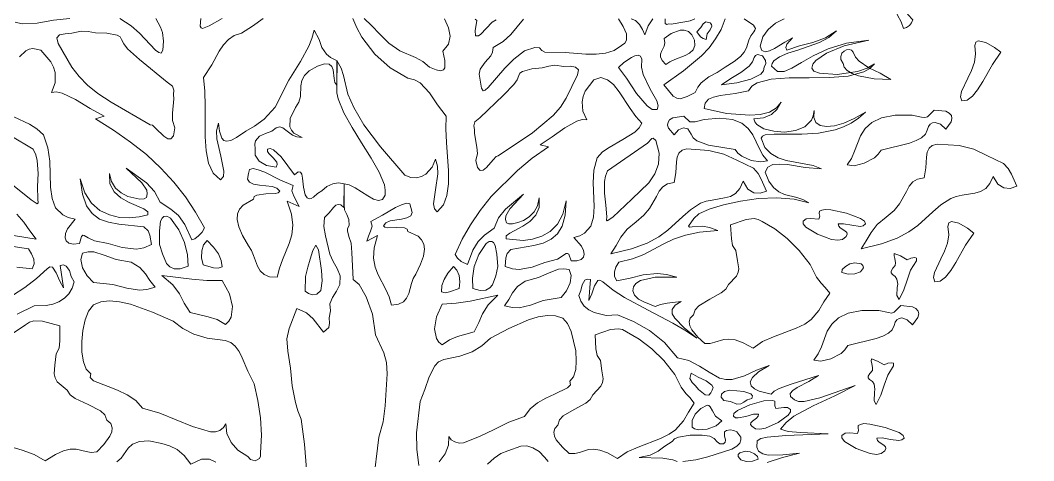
# Model space of a CAD drawing. Header units: inches. Extents: x -340059099 to 1458168, y 1119167 to 1294232938.
# Drawn here: x 471107.5 to 471359.1, y 2616710.1 to 2616819.5 of the extents above; entities that cross this region are included whole.
import ezdxf

# ---------------------------------------------------------------- set-up
doc = ezdxf.new("R2010")
doc.units = ezdxf.units.IN
doc.header["$MEASUREMENT"] = 0
doc.layers.add('Text', color=7, linetype='Continuous')
doc.layers.add('TREE', color=3, linetype='Continuous', lineweight=15)

# ---------------------------------------------------------------- blocks, each defined once
blk = doc.blocks.new('tree2')
at = {"layer": 'TREE'}
for points in [[(5208.0917, 5947.7302), (5208.0957, 5947.7318), (5208.0988, 5947.7308), (5208.1041, 5947.7244), (5208.109, 5947.7148), (5208.1164, 5947.7071), (5208.1145, 5947.7025), (5208.1114, 5947.6982), (5208.1071, 5947.6951), (5208.1025, 5947.6936), (5208.0991, 5947.7038), (5208.0936, 5947.7139), (5208.0896, 5947.7228), (5208.0896, 5947.7268), (5208.0917, 5947.7302)], [(5207.0629, 5947.0378), (5207.0533, 5947.0427), (5207.0413, 5947.0424), (5207.0253, 5947.035), (5207.0152, 5947.0479), (5207.0044, 5947.0572), (5206.993, 5947.0627), (5206.9813, 5947.0661), (5206.9616, 5947.0701), (5206.9474, 5947.0692), (5206.9372, 5947.0652), (5206.9305, 5947.059), (5206.9197, 5947.0442), (5206.9132, 5947.0384)], [(5206.7626, 5947.2619), (5206.7882, 5947.2743), (5206.8067, 5947.2749), (5206.8165, 5947.277), (5206.8258, 5947.2807), (5206.8341, 5947.286), (5206.8408, 5947.2927), (5206.8458, 5947.3011), (5206.8486, 5947.3106), (5206.8445, 5947.3186), (5206.8418, 5947.3278), (5206.8368, 5947.3346), (5206.8329, 5947.3362), (5206.8276, 5947.3355), (5206.8329, 5947.3014), (5206.827, 5947.3118), (5206.8218, 5947.3245), (5206.8159, 5947.3328), (5206.8122, 5947.3334), (5206.8079, 5947.3303), (5206.7919, 5947.3155), (5206.7743, 5947.302), (5206.7371, 5947.278)], [(5206.7623, 5947.3328), (5206.7851, 5947.3303), (5206.7882, 5947.3377), (5206.7876, 5947.3451), (5206.7845, 5947.3528), (5206.7799, 5947.3605), (5206.7568, 5947.3642)], [(5206.7596, 5947.7035), (5206.77, 5947.7011), (5206.7931, 5947.702), (5206.8174, 5947.7063), (5206.8424, 5947.7091)], [(5206.9178, 5947.7088), (5206.9351, 5947.6977), (5206.9474, 5947.6866), (5206.972, 5947.6613), (5206.9767, 5947.6573), (5206.9803, 5947.6564), (5206.9828, 5947.6613), (5206.984, 5947.6746), (5206.9825, 5947.6878), (5206.9794, 5947.6958), (5206.9723, 5947.7091)], [(5207.0404, 5947.7091), (5207.0395, 5947.6974), (5207.0407, 5947.6946), (5207.0429, 5947.6937), (5207.053, 5947.698), (5207.0724, 5947.7091)], [(5207.1346, 5947.7091), (5207.1186, 5947.6971), (5207.102, 5947.6866), (5207.0909, 5947.6832), (5207.082, 5947.6773), (5207.0746, 5947.669), (5207.0681, 5947.6595), (5207.0567, 5947.6389), (5207.0441, 5947.6195), (5207.0462, 5947.5988), (5207.0466, 5947.5763), (5207.0466, 5947.5302), (5207.0481, 5947.5089), (5207.0518, 5947.4901), (5207.0589, 5947.475), (5207.07, 5947.4649), (5207.0743, 5947.4698), (5207.0749, 5947.4781), (5207.0703, 5947.5006), (5207.0644, 5947.5268), (5207.0641, 5947.5391), (5207.0669, 5947.5505), (5207.0684, 5947.5385), (5207.0718, 5947.528), (5207.0749, 5947.5246), (5207.0792, 5947.5234), (5207.0857, 5947.5246), (5207.0943, 5947.5292), (5207.1081, 5947.5385), (5207.1214, 5947.5459), (5207.1359, 5947.5566), (5207.1525, 5947.5751), (5207.1734, 5947.6158), (5207.1907, 5947.6441), (5207.2036, 5947.6672), (5207.2082, 5947.6786), (5207.2116, 5947.6912), (5207.2193, 5947.6773), (5207.223, 5947.6653), (5207.2301, 5947.6549), (5207.2365, 5947.6499), (5207.2464, 5947.6447), (5207.2461, 5947.6081), (5207.243, 5947.6124), (5207.2418, 5947.6182), (5207.2402, 5947.6312), (5207.2384, 5947.6364), (5207.2344, 5947.6398), (5207.2273, 5947.6404), (5207.2165, 5947.637), (5207.2042, 5947.6299), (5207.1968, 5947.6228), (5207.1931, 5947.6151), (5207.1916, 5947.6071), (5207.1907, 5947.5908), (5207.1882, 5947.5825), (5207.1833, 5947.5742), (5207.1753, 5947.5576), (5207.175, 5947.5449), (5207.1771, 5947.54), (5207.1811, 5947.5357), (5207.1937, 5947.5292), (5207.1854, 5947.5299), (5207.1787, 5947.5323), (5207.1688, 5947.5403), (5207.1642, 5947.5437), (5207.1596, 5947.5452), (5207.154, 5947.5437), (5207.1476, 5947.5385), (5207.138, 5947.5351), (5207.1291, 5947.5308), (5207.1229, 5947.5237), (5207.122, 5947.5188), (5207.1226, 5947.512), (5207.1223, 5947.5024), (5207.1285, 5947.4932), (5207.1396, 5947.4867), (5207.1543, 5947.4843), (5207.1556, 5947.4883), (5207.155, 5947.4917), (5207.1494, 5947.4981), (5207.1429, 5947.5046), (5207.1411, 5947.5077), (5207.1411, 5947.5111), (5207.1451, 5947.5123), (5207.1503, 5947.5104), (5207.1617, 5947.4997), (5207.1821, 5947.4726), (5207.1873, 5947.4769), (5207.1907, 5947.4766), (5207.1928, 5947.4735), (5207.1941, 5947.4676), (5207.1953, 5947.4538), (5207.1978, 5947.4421), (5207.2011, 5947.4378), (5207.2042, 5947.4362), (5207.2073, 5947.4369), (5207.2104, 5947.4387), (5207.2165, 5947.4445), (5207.223, 5947.4485), (5207.2307, 5947.455), (5207.2396, 5947.459), (5207.2486, 5947.4603), (5207.2572, 5947.459), (5207.2566, 5947.423), (5207.252, 5947.427), (5207.248, 5947.4279), (5207.2443, 5947.4264), (5207.2409, 5947.4233), (5207.2344, 5947.415), (5207.2273, 5947.4079), (5207.2264, 5947.3944), (5207.2289, 5947.3805), (5207.2353, 5947.3525), (5207.2402, 5947.3414), (5207.2464, 5947.3309), (5207.2507, 5947.3198), (5207.2504, 5947.3066), (5207.2452, 5947.2967), (5207.2393, 5947.2872), (5207.2353, 5947.2773), (5207.2362, 5947.2669), (5207.2344, 5947.2564), (5207.235, 5947.2484), (5207.2338, 5947.2416), (5207.2255, 5947.2345), (5207.2101, 5947.2546), (5207.1999, 5947.2638), (5207.1854, 5947.2706), (5207.174, 5947.2401), (5207.1703, 5947.2244), (5207.1716, 5947.2059), (5207.1756, 5947.18), (5207.1784, 5947.1535), (5207.1833, 5947.128), (5207.187, 5947.1154), (5207.1922, 5947.103), (5207.1968, 5947.0652), (5207.1999, 5947.0273)], [(5207.8962, 5947.0375), (5207.9196, 5947.0448), (5207.9451, 5947.0516), (5207.9202, 5947.0492), (5207.898, 5947.0485), (5207.8897, 5947.0507), (5207.8835, 5947.0547), (5207.8808, 5947.0609), (5207.8814, 5947.0704), (5207.8866, 5947.0738), (5207.8965, 5947.0759), (5207.9245, 5947.0784), (5207.9885, 5947.0809), (5207.9467, 5947.083), (5207.9279, 5947.0846), (5207.9165, 5947.0877), (5207.9251, 5947.0981), (5207.9368, 5947.1074), (5207.9661, 5947.1234), (5207.9987, 5947.1382), (5208.0295, 5947.1539), (5207.9759, 5947.1351), (5207.9525, 5947.1298), (5207.9436, 5947.1298), (5207.9377, 5947.1323), (5207.9316, 5947.1372), (5207.931, 5947.1418), (5207.935, 5947.1465), (5207.9417, 5947.1508), (5207.9596, 5947.16), (5207.9741, 5947.1689), (5207.9328, 5947.156), (5207.9143, 5947.1492), (5207.9072, 5947.1455), (5207.9023, 5947.1409), (5207.8845, 5947.1455), (5207.8771, 5947.1489), (5207.8721, 5947.1535), (5207.8706, 5947.1594), (5207.874, 5947.1662), (5207.8832, 5947.1745), (5207.8992, 5947.184), (5207.8805, 5947.177), (5207.862, 5947.1686), (5207.8435, 5947.1631), (5207.834, 5947.1628), (5207.8244, 5947.1649), (5207.8087, 5947.1739), (5207.7939, 5947.1834), (5207.7782, 5947.1917), (5207.7607, 5947.196), (5207.741, 5947.2188), (5207.7185, 5947.237), (5207.6942, 5947.2509), (5207.6701, 5947.2607), (5207.6529, 5947.2598), (5207.6347, 5947.2641), (5207.6267, 5947.2684), (5207.6199, 5947.274), (5207.6147, 5947.2813), (5207.6119, 5947.29), (5207.6147, 5947.2977), (5207.6169, 5947.3063), (5207.6209, 5947.3131), (5207.6243, 5947.3146), (5207.6295, 5947.3143), (5207.627, 5947.2826), (5207.6313, 5947.2924), (5207.6353, 5947.3047), (5207.6403, 5947.3127), (5207.6436, 5947.3134), (5207.648, 5947.3109), (5207.6637, 5947.2983), (5207.6806, 5947.2872), (5207.7163, 5947.2678), (5207.7536, 5947.2484), (5207.7721, 5947.2376), (5207.7899, 5947.2253), (5207.7708, 5947.241), (5207.7567, 5947.2555), (5207.753, 5947.2622), (5207.753, 5947.2687), (5207.7573, 5947.2752), (5207.7665, 5947.281), (5207.745, 5947.2783), (5207.7351, 5947.2764), (5207.7271, 5947.2733), (5207.7102, 5947.2804), (5207.7021, 5947.2847), (5207.6957, 5947.2906), (5207.6932, 5947.2971), (5207.6942, 5947.3032), (5207.6978, 5947.3084), (5207.7049, 5947.3127), (5207.7271, 5947.318), (5207.76, 5947.3177), (5207.7443, 5947.322), (5207.7308, 5947.3235), (5207.7089, 5947.3214), (5207.6895, 5947.3161), (5207.6689, 5947.3124), (5207.6655, 5947.3189), (5207.6655, 5947.3257), (5207.6677, 5947.3331), (5207.672, 5947.3405), (5207.6926, 5947.3457), (5207.7099, 5947.3522), (5207.7394, 5947.3676), (5207.7548, 5947.375), (5207.7727, 5947.3814), (5207.7942, 5947.386), (5207.8216, 5947.3882), (5207.8093, 5947.3931), (5207.7985, 5947.395), (5207.7828, 5947.394), (5207.7788, 5947.3934), (5207.7776, 5947.3947), (5207.7853, 5947.4067), (5207.793, 5947.4135), (5207.8087, 5947.4205), (5207.8303, 5947.4273), (5207.8561, 5947.4328), (5207.8835, 5947.4365), (5207.9112, 5947.4378), (5207.9371, 5947.4359), (5207.9593, 5947.4301), (5207.9504, 5947.435), (5207.9411, 5947.4381), (5207.9226, 5947.443), (5207.914, 5947.447), (5207.906, 5947.4535), (5207.8989, 5947.463), (5207.8934, 5947.4766), (5207.8974, 5947.484), (5207.9048, 5947.488), (5207.9149, 5947.4889), (5207.9273, 5947.488), (5207.9537, 5947.4837), (5207.9784, 5947.4818), (5207.9661, 5947.4864), (5207.9525, 5947.4892), (5207.9251, 5947.4941), (5207.9128, 5947.4981), (5207.9017, 5947.5046), (5207.8931, 5947.5141), (5207.8875, 5947.528), (5207.8894, 5947.5308), (5207.8934, 5947.5329), (5207.9069, 5947.5342), (5207.9488, 5947.5339), (5207.9738, 5947.5357), (5207.9993, 5947.5406), (5208.0119, 5947.5449), (5208.0236, 5947.5508), (5208.0347, 5947.5582), (5208.0449, 5947.5674), (5208.0279, 5947.5579), (5208.0122, 5947.5508), (5207.9981, 5947.5468), (5207.9861, 5947.5455), (5207.9765, 5947.5471), (5207.9698, 5947.5517), (5207.9667, 5947.5591), (5207.9673, 5947.5696), (5207.9661, 5947.5619), (5207.9633, 5947.5551), (5207.9531, 5947.5452), (5207.939, 5947.5394), (5207.9226, 5947.5372), (5207.9063, 5947.5385), (5207.8915, 5947.5422), (5207.8808, 5947.5486), (5207.8777, 5947.5526), (5207.8761, 5947.5573), (5207.8909, 5947.5585), (5207.9029, 5947.5637), (5207.9115, 5947.572), (5207.9174, 5947.5822), (5207.9103, 5947.5736), (5207.8998, 5947.5674), (5207.886, 5947.564), (5207.87, 5947.5628), (5207.8349, 5947.5653), (5207.8013, 5947.573), (5207.8025, 5947.581), (5207.8078, 5947.5868), (5207.8155, 5947.5902), (5207.8253, 5947.5927), (5207.8478, 5947.5954), (5207.8681, 5947.5998), (5207.8734, 5947.6065), (5207.8814, 5947.6114), (5207.9026, 5947.6173), (5207.9297, 5947.6191), (5207.9599, 5947.6191), (5207.9904, 5947.6195), (5208.0187, 5947.6216), (5208.0424, 5947.6281), (5208.0514, 5947.6333), (5208.0584, 5947.6404), (5208.0474, 5947.6336), (5208.0332, 5947.6287), (5208.0021, 5947.6241), (5207.9756, 5947.6262), (5207.967, 5947.6293), (5207.9639, 5947.6339), (5207.9654, 5947.6398), (5207.9698, 5947.6453), (5207.9861, 5947.6567), (5208.0129, 5947.6675), (5208.0501, 5947.6764), (5208.0162, 5947.6715), (5207.9885, 5947.6629), (5207.9661, 5947.6524), (5207.9482, 5947.6422), (5207.9337, 5947.6336), (5207.922, 5947.6287), (5207.9122, 5947.629), (5207.9032, 5947.6367), (5207.9039, 5947.641), (5207.9063, 5947.6447), (5207.9149, 5947.6512), (5207.9276, 5947.6564), (5207.943, 5947.6613), (5207.9753, 5947.6727), (5207.9898, 5947.6804), (5208.0012, 5947.6903), (5207.9845, 5947.6798), (5207.9654, 5947.6727), (5207.9454, 5947.6675), (5207.926, 5947.6613), (5207.9248, 5947.6653), (5207.9263, 5947.67), (5207.9346, 5947.6795), (5207.9229, 5947.6733), (5207.9075, 5947.6635), (5207.8998, 5947.6598), (5207.8934, 5947.6586), (5207.8885, 5947.6607), (5207.886, 5947.6672), (5207.89, 5947.6813), (5207.8977, 5947.6924), (5207.9088, 5947.7017), (5207.9223, 5947.7084)], [(5207.8617, 5947.7084), (5207.8755, 5947.6989), (5207.8786, 5947.6937), (5207.878, 5947.6912), (5207.8761, 5947.689), (5207.8715, 5947.6826), (5207.8687, 5947.6764), (5207.865, 5947.6644), (5207.8617, 5947.6582), (5207.8561, 5947.6515), (5207.8466, 5947.6438), (5207.8327, 5947.6352), (5207.821, 5947.6275), (5207.8081, 5947.6207), (5207.7964, 5947.6114), (5207.7915, 5947.6053), (5207.7878, 5947.597), (5207.7754, 5947.5908), (5207.765, 5947.5874), (5207.76, 5947.5883), (5207.7542, 5947.5917), (5207.7403, 5947.6084), (5207.7699, 5947.6299), (5207.797, 5947.6524), (5207.8087, 5947.6647), (5207.8185, 5947.678), (5207.8269, 5947.6924), (5207.8327, 5947.7084)], [(5207.7871, 5947.7084), (5207.7801, 5947.7054), (5207.7717, 5947.7041), (5207.7514, 5947.7004), (5207.748, 5947.7007), (5207.7446, 5947.6998), (5207.7422, 5947.7014), (5207.7422, 5947.7084)], [(5207.7234, 5947.7084), (5207.7166, 5947.6977), (5207.7114, 5947.6844), (5207.708, 5947.6921), (5207.7034, 5947.6998), (5207.6972, 5947.706), (5207.6908, 5947.7084)], [(5207.6717, 5947.7084), (5207.6787, 5947.6968), (5207.6837, 5947.6857), (5207.684, 5947.6761), (5207.6812, 5947.6718), (5207.676, 5947.6681), (5207.6649, 5947.6607), (5207.652, 5947.6564), (5207.6378, 5947.6549), (5207.6224, 5947.6549), (5207.591, 5947.6576), (5207.5605, 5947.6582), (5207.5556, 5947.6607), (5207.5522, 5947.6644), (5207.5451, 5947.6653), (5207.5297, 5947.6598), (5207.5134, 5947.6475), (5207.4998, 5947.6336), (5207.4746, 5947.6047), (5207.4703, 5947.6007), (5207.4669, 5947.5994), (5207.4644, 5947.6038), (5207.4626, 5947.6158), (5207.461, 5947.6247), (5207.4626, 5947.6321), (5207.47, 5947.6429), (5207.4786, 5947.6524), (5207.4814, 5947.6579), (5207.482, 5947.665), (5207.4971, 5947.6743), (5207.5088, 5947.6847), (5207.5279, 5947.7081)], [(5207.4866, 5947.7069), (5207.4807, 5947.7035), (5207.4715, 5947.694), (5207.4638, 5947.685), (5207.4598, 5947.6826), (5207.4555, 5947.6826), (5207.4552, 5947.6909), (5207.4567, 5947.6992), (5207.4577, 5947.7057), (5207.4552, 5947.7081)], [(5207.4084, 5947.7084), (5207.4145, 5947.6949), (5207.417, 5947.6823), (5207.4149, 5947.6703), (5207.4062, 5947.6595), (5207.409, 5947.6453), (5207.4093, 5947.6342), (5207.4071, 5947.6312), (5207.4028, 5947.6299), (5207.3961, 5947.6312), (5207.3859, 5947.6355), (5207.376, 5947.6441), (5207.3647, 5947.6499), (5207.3413, 5947.6601), (5207.3246, 5947.6715), (5207.3108, 5947.685), (5207.2985, 5947.6983), (5207.2871, 5947.7091)], [(5207.2701, 5947.7091), (5207.276, 5947.6946), (5207.2837, 5947.6807), (5207.3031, 5947.6552), (5207.3265, 5947.6345), (5207.3533, 5947.6188), (5207.3634, 5947.6164), (5207.372, 5947.6114), (5207.3859, 5947.5964), (5207.3982, 5947.5782), (5207.4112, 5947.5613), (5207.4105, 5947.5422), (5207.4115, 5947.5212), (5207.4145, 5947.4787), (5207.4145, 5947.459), (5207.4124, 5947.4415), (5207.4071, 5947.427), (5207.3976, 5947.4168), (5207.3933, 5947.4211), (5207.3921, 5947.4285), (5207.3948, 5947.4498), (5207.3985, 5947.4741), (5207.3979, 5947.4858), (5207.3948, 5947.496), (5207.3902, 5947.4843), (5207.3804, 5947.4735), (5207.3739, 5947.4698), (5207.3662, 5947.4679), (5207.3579, 5947.4686), (5207.3489, 5947.4719), (5207.3117, 5947.5148), (5207.2867, 5947.5483), (5207.2714, 5947.5745), (5207.2627, 5947.5945), (5207.256, 5947.6228), (5207.2526, 5947.6339), (5207.2461, 5947.6456), (5207.2461, 5947.6053), (5207.2461, 5947.5967), (5207.248, 5947.5874), (5207.2563, 5947.5665), (5207.2689, 5947.544), (5207.2834, 5947.5209), (5207.2978, 5947.4978), (5207.3101, 5947.4766), (5207.3179, 5947.4575), (5207.3191, 5947.4492), (5207.3188, 5947.4418), (5207.3151, 5947.435), (5207.3089, 5947.4338), (5207.3012, 5947.4359), (5207.2926, 5947.4409), (5207.2735, 5947.4529), (5207.2646, 5947.4575), (5207.2569, 5947.459), (5207.2569, 5947.4276), (5207.2575, 5947.4196), (5207.2609, 5947.4125), (5207.264, 5947.4051), (5207.2643, 5947.3959), (5207.2621, 5947.3916), (5207.2618, 5947.3876), (5207.264, 5947.3793), (5207.2673, 5947.3691), (5207.2683, 5947.3552), (5207.2704, 5947.3143), (5207.2797, 5947.3066), (5207.2904, 5947.2881), (5207.2997, 5947.2619), (5207.3043, 5947.2305), (5207.3169, 5947.2031), (5207.3212, 5947.1886), (5207.3219, 5947.1717), (5207.3188, 5947.1234), (5207.316, 5947.099), (5207.3095, 5947.0756), (5207.3006, 5947.0051)], [(5207.8102, 5947.7026), (5207.8124, 5947.6998), (5207.8127, 5947.6974), (5207.8102, 5947.6918), (5207.8059, 5947.6857), (5207.8041, 5947.6773), (5207.7995, 5947.6786), (5207.7955, 5947.681), (5207.7902, 5947.689), (5207.7961, 5947.6952), (5207.7998, 5947.7011), (5207.8035, 5947.7041), (5207.8102, 5947.7026)], [(5206.8455, 5947.6866), (5206.8353, 5947.686), (5206.8267, 5947.6841), (5206.8224, 5947.6795), (5206.8245, 5947.6712), (5206.8455, 5947.6352), (5206.8563, 5947.621), (5206.8689, 5947.6081), (5206.8846, 5947.5954), (5206.9049, 5947.5822), (5206.9637, 5947.5483), (5206.9671, 5947.5474), (5206.9723, 5947.5428), (5206.9844, 5947.5311), (5206.9902, 5947.5271), (5206.9951, 5947.5268), (5206.9988, 5947.5317), (5207.001, 5947.5437), (5206.9973, 5947.5545), (5206.9973, 5947.5656), (5206.9997, 5947.5874), (5206.9988, 5947.5939), (5206.9997, 5947.6007), (5206.9976, 5947.6068), (5206.9893, 5947.6127), (5206.9477, 5947.6469), (5206.9295, 5947.6632), (5206.9237, 5947.6706), (5206.9206, 5947.6773), (5206.9181, 5947.6813), (5206.9138, 5947.6838), (5206.8981, 5947.6866), (5206.8812, 5947.6875), (5206.8701, 5947.6894), (5206.8596, 5947.69), (5206.8455, 5947.6866)], [(5207.7868, 5947.6764), (5207.7871, 5947.6681), (5207.7844, 5947.6616), (5207.7791, 5947.6567), (5207.7724, 5947.653), (5207.7567, 5947.6469), (5207.7493, 5947.6435), (5207.7434, 5947.6392), (5207.7376, 5947.6456), (5207.7351, 5947.6509), (5207.7351, 5947.6552), (5207.7366, 5947.6589), (5207.7407, 5947.6669), (5207.7416, 5947.6721), (5207.7407, 5947.6786), (5207.7514, 5947.6863), (5207.7647, 5947.6912), (5207.7711, 5947.6915), (5207.7773, 5947.6894), (5207.7825, 5947.6844), (5207.7868, 5947.6764)], [(5208.1909, 5947.5843), (5208.1986, 5947.5852), (5208.2066, 5947.5914), (5208.2146, 5947.6012), (5208.2223, 5947.6135), (5208.2371, 5947.6394), (5208.2494, 5947.6579), (5208.2399, 5947.6653), (5208.2269, 5947.6726), (5208.2155, 5947.6754), (5208.2118, 5947.6733), (5208.2103, 5947.668), (5208.2115, 5947.6554), (5208.2097, 5947.6428), (5208.2054, 5947.6305), (5208.1998, 5947.6188), (5208.1903, 5947.5984), (5208.1887, 5947.5904), (5208.1909, 5947.5843)], [(5206.8569, 5947.3685), (5206.8599, 5947.3793), (5206.8618, 5947.3811), (5206.8639, 5947.3808), (5206.8701, 5947.3774), (5206.8793, 5947.3725), (5206.9003, 5947.3685), (5206.9212, 5947.3626), (5206.9428, 5947.3602), (5206.9542, 5947.3623), (5206.9659, 5947.367), (5206.9631, 5947.3811), (5206.9606, 5947.3879), (5206.9539, 5947.3937), (5206.9163, 5947.3977), (5206.9006, 5947.4008), (5206.887, 5947.4057), (5206.876, 5947.4138), (5206.8673, 5947.4258), (5206.8615, 5947.4433), (5206.8581, 5947.4667), (5206.8649, 5947.4455), (5206.875, 5947.4298), (5206.8877, 5947.4187), (5206.9021, 5947.4119), (5206.9172, 5947.4082), (5206.9326, 5947.4076), (5206.9471, 5947.4091), (5206.9603, 5947.4122), (5206.96, 5947.4168), (5206.9539, 5947.4211), (5206.9317, 5947.4307), (5206.9194, 5947.4378), (5206.9092, 5947.4467), (5206.9028, 5947.459), (5206.9021, 5947.4747), (5206.9052, 5947.4624), (5206.9114, 5947.4526), (5206.92, 5947.4452), (5206.9298, 5947.4399), (5206.9483, 5947.4356), (5206.9548, 5947.4362), (5206.9582, 5947.4381), (5206.9594, 5947.4436), (5206.9585, 5947.4492), (5206.9511, 5947.4606), (5206.9274, 5947.4827), (5206.9579, 5947.4606), (5206.9702, 5947.4473), (5206.9788, 5947.431), (5206.9951, 5947.4205), (5207.0065, 5947.411), (5207.0161, 5947.3974), (5207.0268, 5947.3743), (5207.0312, 5947.3759), (5207.037, 5947.3802), (5207.0422, 5947.386), (5207.0456, 5947.3922), (5207.0324, 5947.4162), (5207.017, 5947.4393), (5206.9994, 5947.4615), (5206.9797, 5947.4827), (5206.9579, 5947.5031), (5206.9342, 5947.5221), (5206.9083, 5947.5403), (5206.8809, 5947.5573), (5206.8941, 5947.5613), (5206.8729, 5947.5727), (5206.851, 5947.5862), (5206.8307, 5947.5961), (5206.8218, 5947.5979), (5206.8144, 5947.597), (5206.8199, 5947.6114), (5206.8202, 5947.6272), (5206.8178, 5947.6352), (5206.8134, 5947.6435), (5206.7984, 5947.661), (5206.7864, 5947.6638), (5206.7808, 5947.6626), (5206.7756, 5947.6601), (5206.7663, 5947.6512)], [(5206.7577, 5947.56), (5206.7811, 5947.5492), (5206.7925, 5947.5422), (5206.8024, 5947.5332), (5206.8091, 5947.5135), (5206.8119, 5947.4932), (5206.8131, 5947.4541), (5206.8153, 5947.4369), (5206.8208, 5947.4224), (5206.8319, 5947.4119), (5206.8399, 5947.4082), (5206.8501, 5947.4057), (5206.8387, 5947.3907), (5206.8356, 5947.3839), (5206.835, 5947.3774), (5206.8365, 5947.3725), (5206.8405, 5947.3691), (5206.8473, 5947.3676), (5206.8569, 5947.3685)], [(5207.8275, 5947.6087), (5207.8413, 5947.6182), (5207.8564, 5947.6272), (5207.8694, 5947.637), (5207.874, 5947.6432), (5207.8768, 5947.6499), (5207.8786, 5947.653), (5207.8817, 5947.6546), (5207.8891, 5947.6524), (5207.894, 5947.6456), (5207.8943, 5947.641), (5207.8921, 5947.6355), (5207.8909, 5947.6299), (5207.8869, 5947.625), (5207.8715, 5947.617), (5207.8503, 5947.6114), (5207.8275, 5947.6087)], [(5208.0831, 5947.6169), (5208.0671, 5947.6261), (5208.0502, 5947.6345), (5208.0354, 5947.6443), (5208.0298, 5947.6505), (5208.0265, 5947.6579), (5208.024, 5947.6609), (5208.0203, 5947.6622), (5208.0163, 5947.6616), (5208.0126, 5947.6597), (5208.0095, 5947.6563), (5208.0077, 5947.6517), (5208.008, 5947.6468), (5208.0111, 5947.6409), (5208.0126, 5947.6351), (5208.0172, 5947.6302), (5208.0249, 5947.6258), (5208.0345, 5947.6224), (5208.0579, 5947.6178), (5208.0831, 5947.6169)], [(5207.7302, 5947.5711), (5207.7228, 5947.5714), (5207.7151, 5947.5767), (5207.6991, 5947.5957), (5207.684, 5947.6188), (5207.6717, 5947.6348), (5207.6797, 5947.6422), (5207.6911, 5947.6499), (5207.6966, 5947.6527), (5207.7015, 5947.6533), (5207.7049, 5947.6518), (5207.7068, 5947.6472), (5207.7062, 5947.6355), (5207.7089, 5947.6241), (5207.7197, 5947.6022), (5207.7296, 5947.5843), (5207.7317, 5947.577), (5207.7302, 5947.5711)], [(5207.5891, 5947.6364), (5207.5987, 5947.6367), (5207.6067, 5947.6352), (5207.611, 5947.6315), (5207.6098, 5947.6235), (5207.5928, 5947.5887), (5207.5839, 5947.5751), (5207.5731, 5947.5625), (5207.5417, 5947.536), (5207.49, 5947.5012), (5207.4866, 5947.5), (5207.4823, 5947.4954), (5207.4721, 5947.4837), (5207.4669, 5947.4797), (5207.4623, 5947.479), (5207.4586, 5947.4834), (5207.4561, 5947.4941), (5207.4583, 5947.5046), (5207.4573, 5947.5144), (5207.454, 5947.5348), (5207.454, 5947.5409), (5207.453, 5947.5468), (5207.4543, 5947.5526), (5207.462, 5947.5585), (5207.498, 5947.593), (5207.5134, 5947.6093), (5207.5183, 5947.6164), (5207.5208, 5947.6228), (5207.5226, 5947.6265), (5207.5266, 5947.629), (5207.5408, 5947.6327), (5207.5562, 5947.6345), (5207.5663, 5947.637), (5207.5756, 5947.6382), (5207.5891, 5947.6364)], [(5207.6002, 5947.3426), (5207.5965, 5947.3525), (5207.5947, 5947.3537), (5207.5925, 5947.3534), (5207.5793, 5947.3448), (5207.5602, 5947.3399), (5207.5414, 5947.3331), (5207.5217, 5947.3294), (5207.5112, 5947.3303), (5207.5001, 5947.334), (5207.5014, 5947.3472), (5207.5032, 5947.3537), (5207.5091, 5947.3596), (5207.5436, 5947.3657), (5207.5577, 5947.3694), (5207.5697, 5947.375), (5207.5793, 5947.3833), (5207.5867, 5947.395), (5207.591, 5947.4113), (5207.5925, 5947.4332), (5207.5876, 5947.4131), (5207.5793, 5947.398), (5207.5685, 5947.387), (5207.5556, 5947.3796), (5207.5417, 5947.3753), (5207.5276, 5947.3734), (5207.502, 5947.3759), (5207.5017, 5947.3802), (5207.5072, 5947.3845), (5207.5269, 5947.395), (5207.5377, 5947.402), (5207.5466, 5947.4113), (5207.5519, 5947.423), (5207.5516, 5947.4375), (5207.5494, 5947.4258), (5207.5442, 5947.4165), (5207.5368, 5947.4091), (5207.5282, 5947.4036), (5207.5195, 5947.4002), (5207.5115, 5947.3984), (5207.5057, 5947.3984), (5207.5026, 5947.3999), (5207.5008, 5947.4051), (5207.5014, 5947.4104), (5207.5072, 5947.4211), (5207.5279, 5947.4433), (5207.5008, 5947.4208), (5207.4903, 5947.4076), (5207.4838, 5947.3919), (5207.4693, 5947.3811), (5207.4595, 5947.3716), (5207.4515, 5947.3586), (5207.4435, 5947.3368), (5207.4336, 5947.3414), (5207.4284, 5947.3463), (5207.425, 5947.3519), (5207.4352, 5947.375), (5207.4478, 5947.3971), (5207.4626, 5947.4187), (5207.4792, 5947.4396), (5207.5189, 5947.479), (5207.5414, 5947.4975), (5207.5657, 5947.5151), (5207.5531, 5947.5178), (5207.5716, 5947.5299), (5207.5907, 5947.5434), (5207.6088, 5947.5539), (5207.6169, 5947.556), (5207.6239, 5947.5557), (5207.6178, 5947.569), (5207.6165, 5947.5831), (5207.6181, 5947.5908), (5207.6215, 5947.5988), (5207.6344, 5947.6161), (5207.6452, 5947.6195), (5207.655, 5947.6164), (5207.6643, 5947.609), (5207.6729, 5947.5982), (5207.6895, 5947.5727), (5207.6978, 5947.5606), (5207.7068, 5947.5508), (5207.7031, 5947.5434), (5207.6966, 5947.5369), (5207.6784, 5947.5258), (5207.6575, 5947.5141), (5207.6477, 5947.5071), (5207.6393, 5947.4981), (5207.6344, 5947.4797), (5207.6332, 5947.4606), (5207.6347, 5947.4245), (5207.6338, 5947.4085), (5207.6298, 5947.395), (5207.6202, 5947.3845), (5207.6132, 5947.3805), (5207.6042, 5947.3777), (5207.6156, 5947.3645), (5207.6187, 5947.3583), (5207.6196, 5947.3525), (5207.6187, 5947.3479), (5207.615, 5947.3445), (5207.6088, 5947.3426), (5207.6002, 5947.3426)], [(5208.0172, 5947.4876), (5208.0277, 5947.4863), (5208.0431, 5947.49), (5208.0585, 5947.498), (5208.0643, 5947.5036), (5208.0686, 5947.5097), (5208.1118, 5947.5205), (5208.1216, 5947.5242), (5208.1299, 5947.5285), (5208.1358, 5947.5338), (5208.1385, 5947.5402), (5208.1401, 5947.5455), (5208.1429, 5947.5489), (5208.1462, 5947.551), (5208.1503, 5947.5516), (5208.1586, 5947.5489), (5208.1663, 5947.5415), (5208.1746, 5947.5525), (5208.1758, 5947.5578), (5208.1749, 5947.5621), (5208.1715, 5947.5658), (5208.1663, 5947.5686), (5208.1487, 5947.5704), (5208.1388, 5947.5603), (5208.1348, 5947.559), (5208.1299, 5947.5596), (5208.1154, 5947.5627), (5208.0899, 5947.5627), (5208.0693, 5947.5587), (5208.0545, 5947.5516), (5208.0443, 5947.5424), (5208.0375, 5947.5316), (5208.0286, 5947.5082), (5208.0237, 5947.4971), (5208.0172, 5947.4876)], [(5206.7937, 5947.4356), (5206.7934, 5947.455), (5206.7944, 5947.4747), (5206.7931, 5947.4941), (5206.7907, 5947.5027), (5206.787, 5947.5111), (5206.7186, 5947.5517), (5206.7106, 5947.5588), (5206.7078, 5947.5591), (5206.7044, 5947.5548), (5206.7004, 5947.5335), (5206.7026, 5947.5157), (5206.7097, 5947.5003), (5206.7208, 5947.4864), (5206.7346, 5947.4738), (5206.7503, 5947.4615), (5206.7839, 5947.4347), (5206.7931, 5947.4288), (5206.7944, 5947.4304), (5206.7937, 5947.4356)], [(5207.8968, 5947.4938), (5207.8869, 5947.492), (5207.8724, 5947.4944), (5207.858, 5947.5006), (5207.8521, 5947.5052), (5207.8478, 5947.5108), (5207.8075, 5947.5175), (5207.7902, 5947.524), (5207.7844, 5947.5283), (5207.7816, 5947.5342), (5207.7767, 5947.5419), (5207.7699, 5947.5437), (5207.7622, 5947.5406), (5207.7557, 5947.5332), (5207.7471, 5947.5431), (5207.7456, 5947.5477), (5207.7465, 5947.552), (5207.749, 5947.5557), (5207.7539, 5947.5585), (5207.7702, 5947.5613), (5207.7794, 5947.5526), (5207.7878, 5947.5526), (5207.801, 5947.5563), (5207.8247, 5947.5582), (5207.8438, 5947.556), (5207.858, 5947.5505), (5207.8678, 5947.5425), (5207.8749, 5947.5329), (5207.8848, 5947.512), (5207.8897, 5947.5021), (5207.8968, 5947.4938)], [(5206.7916, 5947.375), (5206.7817, 5947.3876), (5206.7728, 5947.4008), (5206.762, 5947.4131)], [(5206.7571, 5947.3808), (5206.7916, 5947.375)], [(5207.6538, 5947.4088), (5207.6526, 5947.4267), (5207.6507, 5947.4449), (5207.6504, 5947.4624), (5207.652, 5947.4707), (5207.655, 5947.4784), (5207.7154, 5947.5206), (5207.7219, 5947.5277), (5207.7243, 5947.528), (5207.728, 5947.5246), (5207.7329, 5947.5055), (5207.732, 5947.4886), (5207.7268, 5947.4741), (5207.7176, 5947.4606), (5207.692, 5947.4356), (5207.663, 5947.4085), (5207.6547, 5947.4027), (5207.6535, 5947.4039), (5207.6538, 5947.4088)], [(5208.0383, 5947.3604), (5208.0463, 5947.3727), (5208.0534, 5947.3853), (5208.0626, 5947.3976), (5208.0765, 5947.4087), (5208.0882, 5947.4186), (5208.0965, 5947.4287), (5208.107, 5947.4472), (5208.1113, 5947.4552), (5208.1165, 5947.4617), (5208.1236, 5947.466), (5208.1338, 5947.4682), (5208.1362, 5947.4829), (5208.1372, 5947.4993), (5208.1384, 5947.5067), (5208.1412, 5947.5128), (5208.1458, 5947.5171), (5208.1532, 5947.519), (5208.1864, 5947.5168), (5208.2089, 5947.5113), (5208.2286, 5947.502), (5208.2539, 5947.4897), (5208.2609, 5947.482), (5208.2656, 5947.4734), (5208.2736, 5947.4552), (5208.2637, 5947.4521), (5208.2542, 5947.4528), (5208.2452, 5947.4583), (5208.2382, 5947.47), (5208.2332, 5947.4592), (5208.2268, 5947.4518), (5208.2191, 5947.4472), (5208.2101, 5947.4448), (5208.1914, 5947.4417), (5208.1821, 5947.4398), (5208.1738, 5947.4368), (5208.1587, 5947.4269), (5208.1467, 5947.4167), (5208.1242, 5947.3961), (5208.1107, 5947.3863), (5208.0928, 5947.3767), (5208.0694, 5947.3681), (5208.0383, 5947.3604)], [(5207.6603, 5947.3531), (5207.6683, 5947.3654), (5207.6754, 5947.378), (5207.6846, 5947.3904), (5207.6985, 5947.4014), (5207.7102, 5947.4113), (5207.7185, 5947.4214), (5207.7289, 5947.4399), (5207.7333, 5947.4479), (5207.7385, 5947.4544), (5207.7456, 5947.4587), (5207.7557, 5947.4609), (5207.7582, 5947.4756), (5207.7591, 5947.492), (5207.7604, 5947.4994), (5207.7631, 5947.5055), (5207.7677, 5947.5098), (5207.7751, 5947.5117), (5207.8084, 5947.5095), (5207.8309, 5947.504), (5207.8506, 5947.4947), (5207.8758, 5947.4824), (5207.8829, 5947.4747), (5207.8875, 5947.4661), (5207.8955, 5947.4479), (5207.8857, 5947.4449), (5207.8761, 5947.4455), (5207.8672, 5947.451), (5207.8601, 5947.4627), (5207.8552, 5947.4519), (5207.8487, 5947.4445), (5207.841, 5947.4399), (5207.8321, 5947.4375), (5207.8133, 5947.4344), (5207.8041, 5947.4325), (5207.7958, 5947.4295), (5207.7807, 5947.4196), (5207.7687, 5947.4094), (5207.7462, 5947.3888), (5207.7326, 5947.379), (5207.7148, 5947.3694), (5207.6914, 5947.3608), (5207.6603, 5947.3531)], [(5207.1559, 5947.3177), (5207.159, 5947.3312), (5207.1636, 5947.3439), (5207.174, 5947.3685), (5207.1777, 5947.3817), (5207.1793, 5947.3962), (5207.1771, 5947.4131), (5207.171, 5947.4328), (5207.1888, 5947.4248), (5207.1808, 5947.4405), (5207.178, 5947.4485), (5207.1799, 5947.4566), (5207.1596, 5947.4652), (5207.1371, 5947.4763), (5207.1272, 5947.4803), (5207.1192, 5947.4821), (5207.114, 5947.4806), (5207.1125, 5947.4744), (5207.1106, 5947.4661), (5207.1137, 5947.4612), (5207.1201, 5947.4584), (5207.1291, 5947.4569), (5207.1479, 5947.4547), (5207.1553, 5947.4522), (5207.1599, 5947.4476), (5207.1574, 5947.4455), (5207.1525, 5947.4442), (5207.1386, 5947.4436), (5207.1251, 5947.4418), (5207.1211, 5947.4396), (5207.1201, 5947.4356), (5207.1041, 5947.4267), (5207.0989, 5947.4208), (5207.0958, 5947.4135), (5207.0952, 5947.4048), (5207.0977, 5947.394), (5207.1032, 5947.3808), (5207.1125, 5947.3651), (5207.1168, 5947.3583), (5207.1201, 5947.3506), (5207.126, 5947.3343), (5207.13, 5947.3272), (5207.1359, 5947.3217), (5207.1442, 5947.3183), (5207.1559, 5947.3177)], [(5207.3286, 5947.2755), (5207.3249, 5947.2878), (5207.3197, 5947.2992), (5207.3083, 5947.3211), (5207.304, 5947.3331), (5207.3015, 5947.3466), (5207.3025, 5947.3623), (5207.3071, 5947.3808), (5207.2911, 5947.3722), (5207.2935, 5947.3796), (5207.2969, 5947.3873), (5207.2991, 5947.3947), (5207.2972, 5947.402), (5207.3151, 5947.4113), (5207.3348, 5947.423), (5207.3437, 5947.4273), (5207.3511, 5947.4295), (5207.356, 5947.4285), (5207.3579, 5947.423), (5207.36, 5947.4156), (5207.3576, 5947.4107), (5207.3517, 5947.4076), (5207.3437, 5947.4057), (5207.3265, 5947.4027), (5207.32, 5947.3999), (5207.3163, 5947.3953), (5207.3185, 5947.3934), (5207.3228, 5947.3925), (5207.3357, 5947.3928), (5207.348, 5947.3922), (5207.352, 5947.3904), (5207.3533, 5947.3867), (5207.3687, 5947.3796), (5207.3739, 5947.3743), (5207.3773, 5947.3679), (5207.3782, 5947.3599), (5207.3767, 5947.3497), (5207.3724, 5947.3374), (5207.3653, 5947.3223), (5207.3613, 5947.3158), (5207.3588, 5947.3084), (5207.3545, 5947.293), (5207.3514, 5947.286), (5207.3465, 5947.2804), (5207.3391, 5947.2767), (5207.3286, 5947.2755)], [(5207.021, 5947.3346), (5207.0201, 5947.3515), (5207.0158, 5947.3703), (5207.0071, 5947.3894), (5206.9942, 5947.407), (5206.9887, 5947.4098), (5206.9844, 5947.4094), (5206.9816, 5947.407), (5206.9794, 5947.4024), (5206.9779, 5947.3876), (5206.9776, 5947.3673), (5206.9822, 5947.3528), (5206.9884, 5947.3386), (5206.9933, 5947.3334), (5207.0001, 5947.3306), (5207.009, 5947.3306), (5207.021, 5947.3346)], [(5208.0036, 5947.3983), (5208.0116, 5947.3986), (5208.0242, 5947.3962), (5208.0368, 5947.3946), (5208.0415, 5947.3956), (5208.0448, 5947.3983), (5208.0436, 5947.4023), (5208.0374, 5947.4067), (5208.0162, 5947.4147), (5207.9928, 5947.4196), (5207.9839, 5947.4202), (5207.9789, 5947.419), (5207.9756, 5947.4174), (5207.9752, 5947.414), (5207.9759, 5947.41), (5207.9743, 5947.4054), (5207.9617, 5947.4063), (5207.9555, 5947.406), (5207.9506, 5947.4023), (5207.9506, 5947.3986), (5207.9549, 5947.3934), (5207.9725, 5947.3826), (5207.9937, 5947.3749), (5208.0033, 5947.3737), (5208.0103, 5947.3749), (5208.0156, 5947.3792), (5208.0174, 5947.3826), (5208.0168, 5947.3854), (5208.014, 5947.3876), (5208.007, 5947.3922), (5208.0045, 5947.3949), (5208.0036, 5947.3983)], [(5207.8888, 5947.4018), (5207.9079, 5947.3907), (5207.9267, 5947.3762), (5207.9449, 5947.3583), (5207.9615, 5947.3371), (5207.9711, 5947.318), (5207.9781, 5947.3085), (5207.9843, 5947.3023), (5207.9911, 5947.2937), (5207.9821, 5947.2804), (5207.9747, 5947.2672), (5207.9627, 5947.2536), (5207.9532, 5947.2469), (5207.9403, 5947.2404), (5207.9061, 5947.2275), (5207.8895, 5947.2204), (5207.875, 5947.2102), (5207.8599, 5947.2185), (5207.8482, 5947.2229), (5207.8386, 5947.2241), (5207.8309, 5947.2235), (5207.8174, 5947.2195), (5207.8103, 5947.2176), (5207.802, 5947.2176), (5207.7918, 5947.2272), (5207.7823, 5947.2382), (5207.7795, 5947.2441), (5207.7786, 5947.25), (5207.7801, 5947.2555), (5207.7851, 5947.2607), (5207.7875, 5947.2684), (5207.7931, 5947.2746), (5207.8097, 5947.2844), (5207.8269, 5947.294), (5207.8337, 5947.2995), (5207.8377, 5947.3066), (5207.85, 5947.3195), (5207.8525, 5947.3251), (5207.8534, 5947.3306), (5207.8516, 5947.3426), (5207.8491, 5947.3583), (5207.8442, 5947.3657), (5207.8423, 5947.3759), (5207.8411, 5947.3971), (5207.8645, 5947.4052), (5207.8765, 5947.4064), (5207.8827, 5947.4052), (5207.8888, 5947.4018)], [(5208.1501, 5947.3108), (5208.1578, 5947.3118), (5208.1658, 5947.3179), (5208.1738, 5947.3278), (5208.1815, 5947.3401), (5208.1963, 5947.366), (5208.2086, 5947.3844), (5208.1991, 5947.3918), (5208.1862, 5947.3992), (5208.1748, 5947.402), (5208.1711, 5947.3998), (5208.1695, 5947.3946), (5208.1708, 5947.382), (5208.1689, 5947.3693), (5208.1646, 5947.357), (5208.1591, 5947.3453), (5208.1495, 5947.325), (5208.148, 5947.317), (5208.1501, 5947.3108)], [(5207.0499, 5947.3731), (5207.0444, 5947.3666), (5207.0416, 5947.3574), (5207.0413, 5947.3472), (5207.0438, 5947.3365), (5207.0592, 5947.3321), (5207.0666, 5947.3312), (5207.0727, 5947.3334), (5207.0712, 5947.3432), (5207.0669, 5947.3528), (5207.0595, 5947.3629), (5207.0499, 5947.3731)], [(5207.1978, 5947.2967), (5207.203, 5947.293), (5207.2091, 5947.2909), (5207.2156, 5947.2918), (5207.2215, 5947.2977), (5207.2239, 5947.3124), (5207.2227, 5947.3278), (5207.2184, 5947.3592), (5207.2141, 5947.3663), (5207.2095, 5947.3583), (5207.2058, 5947.3451), (5207.2018, 5947.3331), (5207.1987, 5947.3186), (5207.1978, 5947.2967)], [(5207.4515, 5947.3004), (5207.4512, 5947.3161), (5207.4536, 5947.3337), (5207.4604, 5947.3519), (5207.4715, 5947.3688), (5207.4761, 5947.3716), (5207.4801, 5947.3719), (5207.4829, 5947.37), (5207.4851, 5947.3657), (5207.4878, 5947.3525), (5207.4894, 5947.3337), (5207.486, 5947.3198), (5207.4811, 5947.3063), (5207.4771, 5947.3014), (5207.4709, 5947.2983), (5207.4626, 5947.2977), (5207.4515, 5947.3004)], [(5206.8781, 5947.3097), (5206.9074, 5947.3066), (5206.9286, 5947.3011), (5206.9477, 5947.298), (5206.9585, 5947.2989), (5206.9714, 5947.3026), (5206.9634, 5947.3127), (5206.9566, 5947.3229), (5206.948, 5947.3325), (5206.9348, 5947.3405), (5206.9123, 5947.3445), (5206.8944, 5947.3512), (5206.8784, 5947.3559), (5206.8701, 5947.3562), (5206.8615, 5947.3543), (5206.859, 5947.3445), (5206.8615, 5947.3321), (5206.8683, 5947.3198), (5206.8781, 5947.3097)], [(5208.0903, 5947.3395), (5208.0894, 5947.3461), (5208.0883, 5947.3499), (5208.0885, 5947.3533), (5208.098, 5947.3499), (5208.1078, 5947.3441), (5208.1135, 5947.3464), (5208.1196, 5947.3473), (5208.1219, 5947.3464), (5208.1222, 5947.3427), (5208.1132, 5947.3283), (5208.1078, 5947.3134), (5208.1029, 5947.2984), (5208.0957, 5947.284), (5208.0926, 5947.2898), (5208.0931, 5947.3022), (5208.0937, 5947.3073), (5208.0926, 5947.3148), (5208.09, 5947.3188), (5208.0857, 5947.3217), (5208.0836, 5947.3243), (5208.0836, 5947.3269), (5208.0862, 5947.3312), (5208.09, 5947.3355), (5208.0903, 5947.3395)], [(5207.4222, 5947.334), (5207.4275, 5947.3285), (5207.4309, 5947.3201), (5207.4318, 5947.3106), (5207.4306, 5947.3007), (5207.4164, 5947.2958), (5207.4096, 5947.2943), (5207.4041, 5947.2958), (5207.4047, 5947.305), (5207.4081, 5947.3143), (5207.4139, 5947.3238), (5207.4222, 5947.334)], [(5208.0094, 5947.325), (5208.019, 5947.3223), (5208.0291, 5947.3226), (5208.0374, 5947.326), (5208.0418, 5947.3318), (5208.0411, 5947.3352), (5208.0384, 5947.3377), (5208.0291, 5947.3395), (5208.0214, 5947.338), (5208.0147, 5947.334), (5208.01, 5947.3294), (5208.0094, 5947.325)], [(5206.9813, 5947.3205), (5206.9979, 5947.3063), (5207.0081, 5947.2924), (5207.0152, 5947.2783), (5207.0241, 5947.2641), (5207.0515, 5947.2579), (5207.065, 5947.2536), (5207.0777, 5947.2462), (5207.0826, 5947.2512), (5207.086, 5947.2573), (5207.0881, 5947.2736), (5207.0835, 5947.2927), (5207.0727, 5947.3127), (5207.0496, 5947.3127), (5207.0268, 5947.3149), (5206.9813, 5947.3205)], [(5207.5848, 5947.2869), (5207.5577, 5947.2823), (5207.5386, 5947.2755), (5207.5214, 5947.2715), (5207.5112, 5947.2718), (5207.4992, 5947.2743), (5207.5057, 5947.2841), (5207.5115, 5947.294), (5207.5189, 5947.3035), (5207.5306, 5947.3118), (5207.5507, 5947.3171), (5207.5667, 5947.3241), (5207.5811, 5947.3297), (5207.5888, 5947.3306), (5207.5971, 5947.3294), (5207.5999, 5947.3205), (5207.5984, 5947.3091), (5207.5931, 5947.2971), (5207.5848, 5947.2869)], [(5207.4894, 5947.2903), (5207.4746, 5947.2761), (5207.4663, 5947.2622), (5207.4607, 5947.249), (5207.4536, 5947.2351), (5207.4284, 5947.2278), (5207.4164, 5947.2231), (5207.4053, 5947.2154), (5207.4001, 5947.2194), (5207.3967, 5947.225), (5207.3936, 5947.2398), (5207.3967, 5947.2576), (5207.4053, 5947.277), (5207.4265, 5947.2783), (5207.4475, 5947.2816), (5207.4894, 5947.2903)], [(5207.1112, 5947.0467), (5207.1155, 5947.0418), (5207.1226, 5947.0402), (5207.1288, 5947.0436), (5207.1303, 5947.0473), (5207.1303, 5947.0522), (5207.1319, 5947.079), (5207.1303, 5947.1052), (5207.1263, 5947.1311), (5207.1208, 5947.1566), (5207.1112, 5947.1754), (5207.1026, 5947.196), (5207.098, 5947.2053), (5207.0921, 5947.2133), (5207.0854, 5947.2191), (5207.077, 5947.2222), (5207.0499, 5947.2256), (5207.0296, 5947.2315), (5207.0133, 5947.2401), (5206.9985, 5947.2512), (5206.9671, 5947.265), (5206.9338, 5947.2767), (5206.9175, 5947.2804), (5206.9024, 5947.282), (5206.8889, 5947.2804), (5206.8778, 5947.2758), (5206.8707, 5947.2663), (5206.8655, 5947.253), (5206.8618, 5947.2373), (5206.8603, 5947.2207), (5206.8606, 5947.2044), (5206.8627, 5947.1899), (5206.867, 5947.1785), (5206.8738, 5947.1717), (5206.8729, 5947.1659), (5206.8781, 5947.1609), (5206.9003, 5947.1523), (5206.9144, 5947.1471), (5206.9289, 5947.14), (5206.9419, 5947.1311), (5206.952, 5947.1194), (5206.9782, 5947.112), (5207.0028, 5947.1018), (5207.0278, 5947.0917), (5207.0549, 5947.0836), (5207.0623, 5947.084), (5207.069, 5947.0861), (5207.0746, 5947.0904), (5207.0783, 5947.096), (5207.0798, 5947.0815), (5207.086, 5947.0676), (5207.0964, 5947.0559), (5207.1112, 5947.0467)], [(5207.9669, 5947.192), (5207.9773, 5947.1908), (5207.9927, 5947.1945), (5208.0081, 5947.2025), (5208.014, 5947.208), (5208.0183, 5947.2142), (5208.0614, 5947.225), (5208.0713, 5947.2287), (5208.0796, 5947.233), (5208.0854, 5947.2382), (5208.0882, 5947.2447), (5208.0897, 5947.2499), (5208.0925, 5947.2533), (5208.0959, 5947.2554), (5208.0999, 5947.2561), (5208.1082, 5947.2533), (5208.1159, 5947.2459), (5208.1242, 5947.257), (5208.1255, 5947.2622), (5208.1245, 5947.2665), (5208.1212, 5947.2702), (5208.1159, 5947.273), (5208.0984, 5947.2748), (5208.0885, 5947.2647), (5208.0845, 5947.2634), (5208.0796, 5947.2641), (5208.0651, 5947.2671), (5208.0395, 5947.2671), (5208.0189, 5947.2631), (5208.0041, 5947.2561), (5207.994, 5947.2468), (5207.9872, 5947.236), (5207.9783, 5947.2126), (5207.9733, 5947.2016), (5207.9669, 5947.192)], [(5207.3699, 5947.0331), (5207.3668, 5947.0578), (5207.3665, 5947.0821), (5207.3717, 5947.1298), (5207.3791, 5947.1477), (5207.3856, 5947.1671), (5207.3939, 5947.1837), (5207.3998, 5947.1899), (5207.4075, 5947.1933), (5207.4318, 5947.1982), (5207.4503, 5947.205), (5207.465, 5947.2139), (5207.478, 5947.2253), (5207.5057, 5947.2401), (5207.5356, 5947.253), (5207.5503, 5947.2576), (5207.5642, 5947.2598), (5207.5765, 5947.2595), (5207.5873, 5947.2558), (5207.5944, 5947.2475), (5207.6002, 5947.2358), (5207.607, 5947.2062), (5207.6079, 5947.1914), (5207.607, 5947.1779), (5207.6036, 5947.1671), (5207.5981, 5947.1603), (5207.599, 5947.1551), (5207.5947, 5947.1505), (5207.5747, 5947.1406), (5207.562, 5947.1348), (5207.5494, 5947.1277), (5207.538, 5947.1184), (5207.5297, 5947.1071), (5207.506, 5947.0984), (5207.4838, 5947.0873), (5207.4617, 5947.0766), (5207.4376, 5947.0673), (5207.4306, 5947.0667), (5207.4241, 5947.0686), (5207.4185, 5947.0719), (5207.4152, 5947.0769), (5207.4145, 5947.0636), (5207.4096, 5947.0504), (5207.4007, 5947.0387)], [(5206.775, 5947.2456), (5206.7549, 5947.2321)], [(5206.7322, 5947.0673), (5206.77, 5947.0559), (5206.7885, 5947.0495), (5206.8051, 5947.0399), (5206.8205, 5947.0498), (5206.8329, 5947.0553), (5206.843, 5947.0578), (5206.8516, 5947.0575), (5206.8667, 5947.0541), (5206.8744, 5947.0528), (5206.8833, 5947.0535), (5206.8935, 5947.0646), (5206.9028, 5947.0772), (5206.9055, 5947.084), (5206.9061, 5947.0901), (5206.904, 5947.0963), (5206.8984, 5947.1015), (5206.8951, 5947.1095), (5206.8886, 5947.1157), (5206.8698, 5947.1252), (5206.8504, 5947.1342), (5206.8427, 5947.1397), (5206.8381, 5947.1468), (5206.8233, 5947.1597), (5206.8199, 5947.1656), (5206.8187, 5947.1717), (5206.8196, 5947.1847), (5206.8215, 5947.2019), (5206.8261, 5947.2102), (5206.827, 5947.2213), (5206.827, 5947.2444), (5206.8008, 5947.2512), (5206.7879, 5947.2518), (5206.7811, 5947.2496), (5206.775, 5947.2456)], [(5207.684, 5947.2351), (5207.7031, 5947.2241), (5207.7219, 5947.2096), (5207.74, 5947.1917), (5207.7567, 5947.1705), (5207.7662, 5947.1514), (5207.7733, 5947.1418), (5207.7794, 5947.1357), (5207.7862, 5947.1271), (5207.7773, 5947.1138), (5207.7699, 5947.1006), (5207.7579, 5947.087), (5207.7483, 5947.0803), (5207.7354, 5947.0738), (5207.7012, 5947.0609), (5207.6846, 5947.0538), (5207.6701, 5947.0436), (5207.655, 5947.0519), (5207.6433, 5947.0562), (5207.6338, 5947.0575), (5207.6261, 5947.0569), (5207.6125, 5947.0528), (5207.6055, 5947.051), (5207.5971, 5947.051), (5207.587, 5947.0606), (5207.5774, 5947.0716), (5207.5747, 5947.0775), (5207.5737, 5947.0833), (5207.5753, 5947.0889), (5207.5802, 5947.0941), (5207.5827, 5947.1018), (5207.5882, 5947.108), (5207.6048, 5947.1178), (5207.6221, 5947.1274), (5207.6289, 5947.1329), (5207.6329, 5947.14), (5207.6452, 5947.1529), (5207.6477, 5947.1585), (5207.6486, 5947.164), (5207.6467, 5947.176), (5207.6443, 5947.1917), (5207.6393, 5947.1991), (5207.6375, 5947.2093), (5207.6363, 5947.2305), (5207.6597, 5947.2385), (5207.6717, 5947.2398), (5207.6778, 5947.2385), (5207.684, 5947.2351)], [(5208.0557, 5947.1806), (5208.0548, 5947.1872), (5208.0537, 5947.1909), (5208.0539, 5947.1944), (5208.0634, 5947.1909), (5208.0732, 5947.1852), (5208.0789, 5947.1875), (5208.085, 5947.1883), (5208.0873, 5947.1875), (5208.0876, 5947.1837), (5208.0787, 5947.1694), (5208.0732, 5947.1544), (5208.0683, 5947.1395), (5208.0611, 5947.1251), (5208.058, 5947.1308), (5208.0585, 5947.1432), (5208.0591, 5947.1484), (5208.058, 5947.1559), (5208.0554, 5947.1599), (5208.0511, 5947.1628), (5208.0491, 5947.1653), (5208.0491, 5947.1679), (5208.0516, 5947.1722), (5208.0554, 5947.1765), (5208.0557, 5947.1806)], [(5207.8133, 5947.1471), (5207.8112, 5947.1428), (5207.8084, 5947.1394), (5207.8025, 5947.14), (5207.7924, 5947.148), (5207.7881, 5947.1535), (5207.7828, 5947.1585), (5207.7794, 5947.1643), (5207.7813, 5947.1726), (5207.7921, 5947.1665), (5207.8044, 5947.1609), (5207.813, 5947.1545), (5207.8146, 5947.1511), (5207.8133, 5947.1471)], [(5207.8734, 5947.1342), (5207.8663, 5947.132), (5207.8611, 5947.1289), (5207.8564, 5947.1264), (5207.8506, 5947.1255), (5207.841, 5947.1298), (5207.8309, 5947.1311), (5207.8269, 5947.1363), (5207.8272, 5947.1409), (5207.8318, 5947.1446), (5207.8401, 5947.1471), (5207.8611, 5947.1449), (5207.8718, 5947.1412), (5207.874, 5947.1382), (5207.8734, 5947.1342)], [(5207.8278, 5947.1003), (5207.8192, 5947.0929), (5207.8059, 5947.088), (5207.7924, 5947.087), (5207.7868, 5947.0886), (5207.7828, 5947.091), (5207.7828, 5947.1012), (5207.7878, 5947.1108), (5207.7961, 5947.1191), (5207.8059, 5947.124), (5207.8084, 5947.1237), (5207.8102, 5947.1218), (5207.8136, 5947.1154), (5207.8182, 5947.1074), (5207.8278, 5947.1003)], [(5207.8832, 5947.1104), (5207.8755, 5947.1104), (5207.8641, 5947.1071), (5207.8527, 5947.1049), (5207.8484, 5947.1052), (5207.8453, 5947.1077), (5207.846, 5947.1117), (5207.8515, 5947.116), (5207.8703, 5947.1246), (5207.8915, 5947.1308), (5207.9045, 5947.1314), (5207.9079, 5947.1301), (5207.9082, 5947.1271), (5207.9079, 5947.1231), (5207.9097, 5947.1191), (5207.9214, 5947.1206), (5207.927, 5947.1209), (5207.9319, 5947.1178), (5207.9319, 5947.1141), (5207.9282, 5947.1092), (5207.9128, 5947.0981), (5207.8937, 5947.0895), (5207.8851, 5947.0877), (5207.8786, 5947.0886), (5207.8731, 5947.0923), (5207.8712, 5947.095), (5207.8718, 5947.0975), (5207.874, 5947.1), (5207.8801, 5947.1046), (5207.8826, 5947.1074), (5207.8832, 5947.1104)], [(5208.0622, 5947.0743), (5208.0702, 5947.0746), (5208.0828, 5947.0722), (5208.0954, 5947.0706), (5208.1001, 5947.0716), (5208.1034, 5947.0743), (5208.1022, 5947.0783), (5208.096, 5947.0826), (5208.0748, 5947.0906), (5208.0514, 5947.0956), (5208.0425, 5947.0962), (5208.0375, 5947.095), (5208.0342, 5947.0934), (5208.0339, 5947.09), (5208.0345, 5947.086), (5208.0329, 5947.0814), (5208.0203, 5947.0823), (5208.0141, 5947.082), (5208.0092, 5947.0783), (5208.0092, 5947.0746), (5208.0135, 5947.0694), (5208.0311, 5947.0586), (5208.0523, 5947.0509), (5208.0619, 5947.0497), (5208.0689, 5947.0509), (5208.0742, 5947.0552), (5208.076, 5947.0586), (5208.0754, 5947.0614), (5208.0726, 5947.0635), (5208.0656, 5947.0682), (5208.0631, 5947.0709), (5208.0622, 5947.0743)], [(5207.8407, 5947.0867), (5207.846, 5947.0858), (5207.8506, 5947.0836), (5207.8564, 5947.0759), (5207.8567, 5947.0716), (5207.8549, 5947.0667), (5207.8503, 5947.0621), (5207.8429, 5947.0578), (5207.8069, 5947.0461), (5207.7884, 5947.0415), (5207.769, 5947.039)], [(5207.7604, 5947.039), (5207.7539, 5947.0415), (5207.7388, 5947.0442), (5207.7028, 5947.0448), (5207.7197, 5947.0485), (5207.7317, 5947.0547), (5207.7419, 5947.0621), (5207.753, 5947.0692), (5207.7563, 5947.0732), (5207.7625, 5947.0759), (5207.7801, 5947.0787), (5207.7982, 5947.0787), (5207.8096, 5947.0775), (5207.8161, 5947.0738), (5207.8207, 5947.0689), (5207.8247, 5947.0658), (5207.8306, 5947.0658), (5207.833, 5947.0682), (5207.8336, 5947.071), (5207.8321, 5947.0778), (5207.8321, 5947.084), (5207.8349, 5947.0858), (5207.8407, 5947.0867)], [(5207.4734, 5947.035), (5207.4835, 5947.0439), (5207.494, 5947.0513), (5207.5042, 5947.0553), (5207.5239, 5947.0621), (5207.5331, 5947.0627), (5207.5423, 5947.0599), (5207.5516, 5947.0541), (5207.5596, 5947.0455), (5207.5654, 5947.039)], [(5207.8829, 5947.0427), (5207.874, 5947.0393), (5207.8647, 5947.039), (5207.8567, 5947.0415), (5207.8527, 5947.0467), (5207.8527, 5947.0498), (5207.8552, 5947.0522), (5207.8638, 5947.0547), (5207.8706, 5947.0538), (5207.8774, 5947.0507), (5207.882, 5947.0467), (5207.8829, 5947.0427)]]:
    blk.add_lwpolyline(points, dxfattribs=at)

msp = doc.modelspace()

# ---------------------------------------------------------------- linework, layer by layer
at = {"layer": 'Text', "color": 1}
msp.add_circle((469844, 2616428.5), 81808.03, dxfattribs=at)

# ---------------------------------------------------------------- block references
at = {"layer": 'TREE', "color": 3, "xscale": 164.188119242317, "yscale": 164.1881192402798, "zscale": 164.1881192413053}
msp.add_blockref('tree2', (-383781.81, 1640276.79), dxfattribs=at)

doc.saveas('drawing.dxf')
